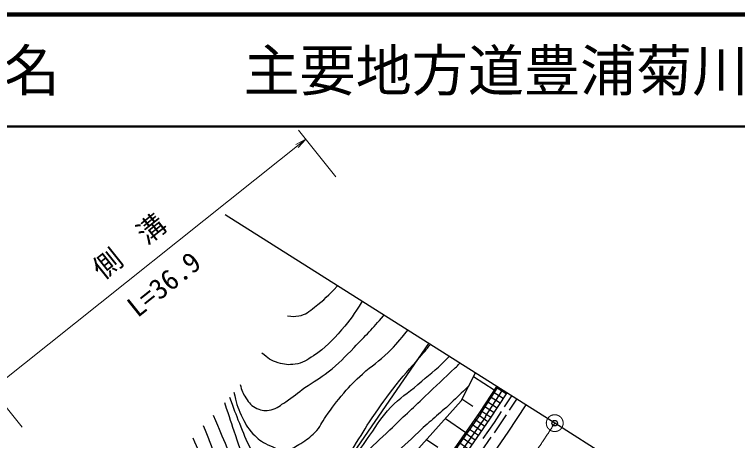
# Model space of a CAD drawing. Units: millimetres, scale not verified. Extents: x 40000 to 680000, y 20000 to 380000.
# Drawn here: x 196320 to 260772, y 341975 to 380000 of the extents above; entities that cross this region are included whole.
import ezdxf
from ezdxf.enums import TextEntityAlignment as Align

# ---------------------------------------------------------------- set-up
doc = ezdxf.new("R2010")
doc.units = ezdxf.units.MM
doc.header["$LTSCALE"] = 1000
doc.header["$PDMODE"] = 32
doc.header["$PDSIZE"] = 500
doc.linetypes.add('CHAIN', pattern=[18.5, 12, -1.5, 3.5, -1.5])
for name, color, linetype, lineweight in [('M-BGD', 7, 'Continuous', 25), ('M-BMK', 2, 'CHAIN', 13), ('M-BMK-OTRS', 5, 'Continuous', 25), ('M-BMK-ROW', 30, 'Continuous', 25), ('M-STR-HTXT', 7, 'Continuous', 13), ('M-STR-STRC', 7, 'Continuous', 25), ('M-TTL', 2, 'Continuous', 140), ('M-TTL-LINE', 7, 'Continuous', 50)]:
    doc.layers.add(name, color=color, linetype=linetype, lineweight=lineweight)
doc.layers.add('M-OTRS', color=6, linetype='Continuous')
doc.layers.add('M-TTL-TXT', color=7, linetype='Continuous')
doc.styles.add('ＭＳ ゴシック', font='')
doc.styles.get('ＭＳ ゴシック').set_extended_font_data('MS Gothic')

# ---------------------------------------------------------------- blocks, each defined once
blk = doc.blocks.new('open_arrow')
at = {"color": 0, "linetype": 'Continuous', "lineweight": -2}
blk.add_lwpolyline([(7.5, 1.25), (0, 0), (7.5, -1.25)], dxfattribs=at)

msp = doc.modelspace()

# ---------------------------------------------------------------- hatches: boundary and pattern name
at = {"layer": 'M-BGD'}
h = msp.add_hatch(dxfattribs=at)
h.set_pattern_fill('USER', color=256, style=0, pattern_type=2)
h.set_pattern_definition([(57, (237729, 344167), (-419.335, 272.32), []), (147, (237729, 344167), (-272.32, -419.335), [])])
h.paths.add_polyline_path([(237768, 344481), (239295, 346812), (240208, 346234), (238664, 343878)])
h = msp.add_hatch(dxfattribs=at)
h.set_pattern_fill('USER', color=256, style=0, pattern_type=2)
h.set_pattern_definition([(55, (235487, 340920), (-409.576, 286.79), []), (145, (235487, 340920), (-286.79, -409.576), [])])
h.paths.add_polyline_path([(235526, 341233), (237768, 344481), (238664, 343878), (236404, 340605)])

# ---------------------------------------------------------------- linework, layer by layer
for p, q in [((236142, 345527), (237401, 348012)), ((239067, 346463), (237224, 347663)), ((239295, 346812), (237768, 344481)), ((240208, 346234), (238664, 343878)), ((228395, 336861), (236142, 345527)), ((237186, 345028), (236211, 345662)), ((240009, 344981), (240647, 345956)), ((240444, 344696), (241087, 345678)), ((237768, 344481), (235526, 341233)), ((239096, 343587), (239735, 344563)), ((239527, 343297), (240170, 344278)), ((234735, 343953), (236539, 342701)), ((238664, 343878), (236404, 340605)), ((238104, 342151), (239096, 343587)), ((239099, 342677), (239527, 343297)), ((237963, 341032), (238815, 342266)), ((233057, 342075), (234071, 341372))]:
    msp.add_line(p, q, dxfattribs=at)
for points, knots in [([(220666, 353104), (221086, 353035), (221286, 353034), (221674, 353099), (222287, 353202), (222572, 353493), (223066, 353871), (223919, 354525), (224335, 354970), (225079, 355744), (225096, 355762), (225102, 355767), (225122, 355789)], [0, 0, 0, 0, 1, 1, 1, 2, 2, 2, 3, 3, 3, 4, 4, 4, 4]), ([(227317, 354399), (226549, 353184), (226285, 352785), (225480, 351865), (224600, 350859), (224080, 350284), (222967, 349545), (222380, 349156), (222028, 348886), (221331, 348788), (220743, 348705), (220384, 348744), (219815, 348917), (219186, 349108), (218932, 349331), (218375, 349787)], [0, 0, 0, 0, 1, 1, 1, 2, 2, 2, 3, 3, 3, 4, 4, 4, 5, 5, 5, 5]), ([(216440, 346986), (216589, 346438), (216658, 346198), (216945, 345773), (217245, 345329), (217446, 345037), (217939, 344828), (218392, 344636), (218710, 344626), (219192, 344717), (219765, 344825), (220005, 345128), (220498, 345439), (221201, 345882), (221531, 346223), (222212, 346700), (223016, 347263), (223521, 347503), (224293, 348109), (225265, 348872), (225736, 349391), (226598, 350277), (227647, 351356), (228222, 351972), (229211, 353106), (229232, 353130), (229238, 353137), (229263, 353166)], [0, 0, 0, 0, 1, 1, 1, 2, 2, 2, 3, 3, 3, 4, 4, 4, 5, 5, 5, 6, 6, 6, 7, 7, 7, 8, 8, 8, 9, 9, 9, 9]), ([(215874, 346280), (216096, 345336), (216168, 344992), (216531, 344236), (216862, 343547), (217057, 343142), (217578, 342582), (218016, 342110), (218318, 341869), (218905, 341605), (219529, 341325), (219918, 341079), (220598, 341156), (221126, 341215), (221380, 341448), (221834, 341726), (222372, 342055), (222671, 342262), (223116, 342709), (223590, 343184), (223688, 343586), (224080, 344131), (224677, 344959), (225009, 345428), (225669, 346206), (226272, 346917), (226661, 347271), (227343, 347907), (228199, 348706), (228804, 349015), (229635, 349841), (230367, 350569), (230612, 350863), (231383, 351824)], [0, 0, 0, 0, 1, 1, 1, 2, 2, 2, 3, 3, 3, 4, 4, 4, 5, 5, 5, 6, 6, 6, 7, 7, 7, 8, 8, 8, 9, 9, 9, 10, 10, 10, 11, 11, 11, 11]), ([(215495, 345860), (215896, 344733), (216004, 344427), (216370, 343523), (216733, 342623), (216912, 342104), (217361, 341243), (217744, 340508), (217926, 340054), (218489, 339446), (218947, 338951), (219247, 338646), (219886, 338430), (220577, 338197), (221014, 338273), (221742, 338222), (222245, 338187), (222529, 338165), (223032, 338197), (223386, 338220), (223607, 338179), (223933, 338322), (224548, 338591), (224795, 338930), (225261, 339414), (225920, 340097), (226081, 340647), (226596, 341445), (227238, 342439), (227548, 343029), (228214, 344008), (229014, 345182), (229480, 345829), (230351, 346952), (231237, 348095), (231833, 348654), (232756, 349769), (233007, 350072), (233089, 350168), (233397, 350548)], [0, 0, 0, 0, 1, 1, 1, 2, 2, 2, 3, 3, 3, 4, 4, 4, 5, 5, 5, 6, 6, 6, 7, 7, 7, 8, 8, 8, 9, 9, 9, 10, 10, 10, 11, 11, 11, 12, 12, 12, 13, 13, 13, 13]), ([(215047, 345363), (215498, 343949), (215617, 343573), (216019, 342438), (216408, 341339), (216512, 340669), (217069, 339644), (217659, 338556), (217979, 337906), (218837, 337013), (219258, 336574), (219537, 336340), (220092, 336091), (220622, 335853), (220991, 335836), (221568, 335908), (222158, 335981), (222466, 336175), (222986, 336464), (223547, 336776), (223854, 336987), (224308, 337440), (224726, 337856), (224887, 338154), (225248, 338620), (225749, 339267), (226025, 339633), (226505, 340296), (227112, 341131), (227406, 341632), (228010, 342469), (228720, 343453), (229030, 344082), (229871, 344956), (230718, 345836), (231346, 346164), (232269, 346963), (233242, 347805), (233836, 348226), (234740, 349141), (234872, 349275), (234919, 349318), (235074, 349486)], [0, 0, 0, 0, 1, 1, 1, 2, 2, 2, 3, 3, 3, 4, 4, 4, 5, 5, 5, 6, 6, 6, 7, 7, 7, 8, 8, 8, 9, 9, 9, 10, 10, 10, 11, 11, 11, 12, 12, 12, 13, 13, 13, 14, 14, 14, 14]), ([(214035, 344241), (214628, 342833), (214777, 342480), (215253, 341352), (215784, 340094), (215996, 339349), (216613, 338130), (217006, 337352), (217195, 336883), (217742, 336204), (218319, 335489), (218632, 335038), (219403, 334538), (220087, 334095), (220574, 333829), (221388, 333891), (221924, 333931), (222209, 334139), (222644, 334457), (223242, 334895), (223442, 335296), (223905, 335875), (224630, 336782), (224925, 337373), (225612, 338309), (226290, 339233), (226651, 339771), (227420, 340621), (228286, 341579), (228853, 342036), (229782, 342932), (230993, 344101), (231684, 344744), (232904, 345903), (233957, 346902), (234562, 347446), (235600, 348460), (235768, 348624), (235822, 348676), (236029, 348881)], [0, 0, 0, 0, 1, 1, 1, 2, 2, 2, 3, 3, 3, 4, 4, 4, 5, 5, 5, 6, 6, 6, 7, 7, 7, 8, 8, 8, 9, 9, 9, 10, 10, 10, 11, 11, 11, 12, 12, 12, 13, 13, 13, 13]), ([(236818, 346862), (236052, 346100), (235843, 345901), (235205, 345299), (234126, 344280), (233447, 343790), (232370, 342767), (231396, 341842), (230807, 341359), (229934, 340336), (229139, 339405), (228817, 338787), (228122, 337779), (227481, 336849), (227181, 336287), (226513, 335378), (225831, 334451), (225529, 333837), (224649, 333097), (223897, 332464), (223434, 332085), (222496, 331794), (221817, 331583), (221361, 331491), (220679, 331691), (219872, 331928), (219505, 332315), (218890, 332888), (217782, 333920), (217369, 334702), (216526, 335959), (215838, 336983), (215565, 337629), (215021, 338735), (214424, 339949), (214206, 340681), (213709, 341938), (213500, 342466), (213432, 342634), (213179, 343292)], [0, 0, 0, 0, 1, 1, 1, 2, 2, 2, 3, 3, 3, 4, 4, 4, 5, 5, 5, 6, 6, 6, 7, 7, 7, 8, 8, 8, 9, 9, 9, 10, 10, 10, 11, 11, 11, 12, 12, 12, 13, 13, 13, 13]), ([(212219, 342228), (213129, 340165), (213362, 339634), (214119, 337983), (214829, 336435), (215210, 335558), (215970, 334033), (216583, 332801), (216852, 332061), (217631, 330927), (218269, 329998), (218634, 329371), (219634, 328850), (220251, 328529), (220578, 328417), (221324, 328286)], [0, 0, 0, 0, 1, 1, 1, 2, 2, 2, 3, 3, 3, 4, 4, 4, 5, 5, 5, 5])]:
    msp.add_open_spline(points, degree=3, knots=knots, dxfattribs=at)
at = {"layer": 'M-BMK'}
msp.add_circle((244478, 343529), 750, dxfattribs=at)
msp.add_arc((110125, 430430), 160008, 291.12322, 327.10492, dxfattribs=at)
at = {"layer": 'M-BMK-OTRS'}
for p, q in [((244478, 343529), (215116, 362128)), ((273841, 324931), (244478, 343529))]:
    msp.add_line(p, q, dxfattribs=at)
at = {"layer": 'M-BMK-ROW'}
msp.add_line((225416, 339221), (233252, 350640), dxfattribs=at)
at = {"layer": 'M-OTRS'}
msp.add_point((244478, 343529), dxfattribs=at)
at = {"layer": 'M-STR-HTXT'}
for p, q in [((224971, 365514), (221653, 369665)), ((194305, 346529), (222277, 368884)), ((196998, 343159), (193681, 347311))]:
    msp.add_line(p, q, dxfattribs=at)
at = {"layer": 'M-STR-STRC'}
for p, q in [((240338, 342729), (241923, 345148)), ((238026, 339387), (240338, 342729))]:
    msp.add_line(p, q, dxfattribs=at)
at = {"layer": 'M-TTL'}
msp.add_line((680000, 380000), (40000, 380000), dxfattribs=at)
at = {"layer": 'M-TTL-LINE'}
msp.add_line((40000, 370000), (680000, 370000), dxfattribs=at)

# ---------------------------------------------------------------- block references
at = {"layer": 'M-STR-HTXT', "xscale": 133, "yscale": 133, "rotation": 218.6}
msp.add_blockref('open_arrow', (222277, 368884), dxfattribs=at)

# ---------------------------------------------------------------- texts
at = {"layer": 'M-STR-HTXT', "style": 'ＭＳ ゴシック'}
msp.add_text('側\u3000溝', height=1833, rotation=38.631, dxfattribs=at).set_placement((206559, 359320), align=Align.MIDDLE_CENTER)
msp.add_text('L=36.9', height=1833, rotation=38.631, dxfattribs=at).set_placement((210555, 354784), align=Align.BOTTOM_CENTER)
at = {"layer": 'M-TTL-TXT', "style": 'ＭＳ ゴシック'}
for s, p in [('路 線 名', (180380, 375000)), ('主要地方道豊浦菊川線', (216734, 375000))]:
    msp.add_text(s, height=3666, dxfattribs=at).set_placement(p, align=Align.MIDDLE_LEFT)

doc.saveas('drawing.dxf')
